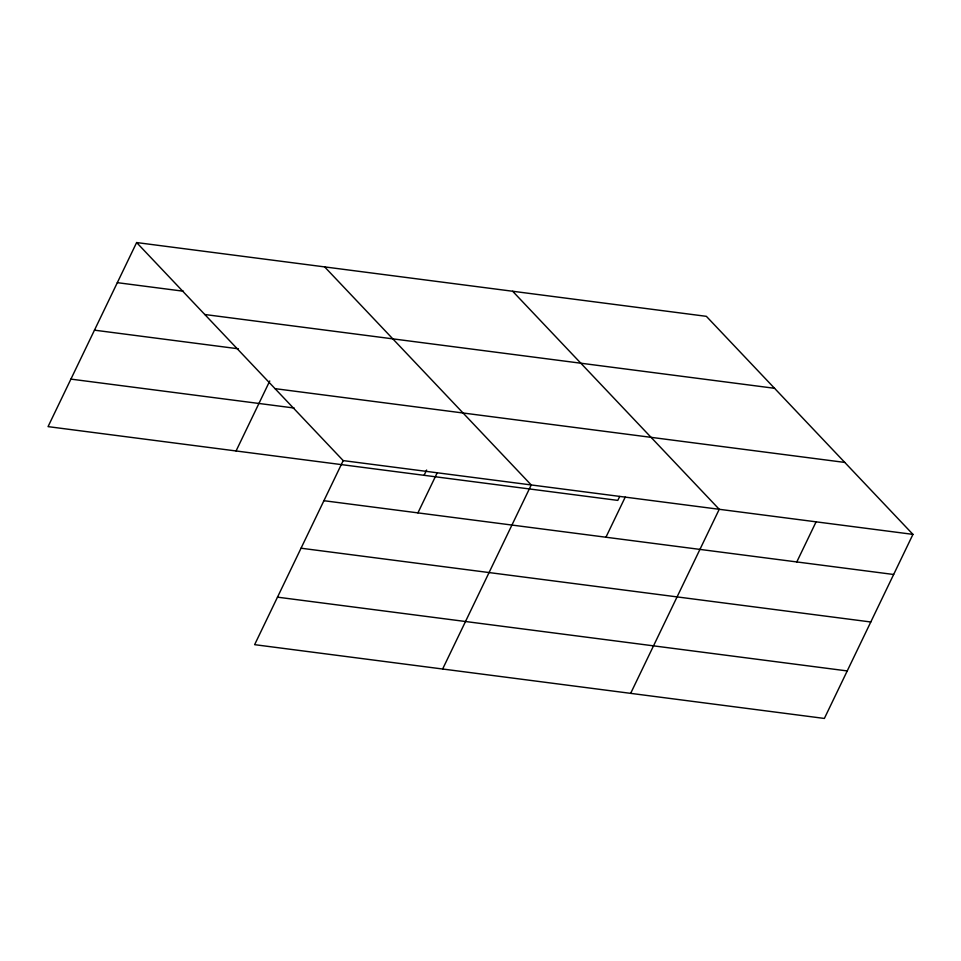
<?xml version="1.0" encoding="UTF-8"?>
<svg xmlns="http://www.w3.org/2000/svg" width="961" height="961" viewBox="0 0 961 961"><rect width="100%" height="100%" fill="white"/><g stroke="black" fill="none" stroke-linecap="round" stroke-linejoin="round"><path stroke-width="1.44" d="M136.63 242.556L343.209 460.607L254.629 644.663L824.37 718.444L912.95 534.376L706.371 316.337L136.63 242.556L48.05 426.624L617.791 500.393L619.701 496.441M236.07 450.961L269.753 380.976M424.077 475.311L426.624 470.037M417.915 512.886L437.219 472.776M442.637 669.012L531.229 484.957L324.65 266.906M605.935 537.223L625.227 497.125M630.656 693.361L719.236 509.294L512.657 291.255M796.789 561.945L816.093 521.835M117.326 282.666L183.431 291.219M204.801 314.511L774.542 388.292M94.466 330.164L238.412 348.807M275.038 388.652L844.779 462.421M70.91 379.115L294.186 408.029M343.209 460.607L912.95 534.376M323.905 500.705L893.646 574.486M301.045 548.214L870.786 621.983M277.489 597.165L847.23 670.934"/></g></svg>
